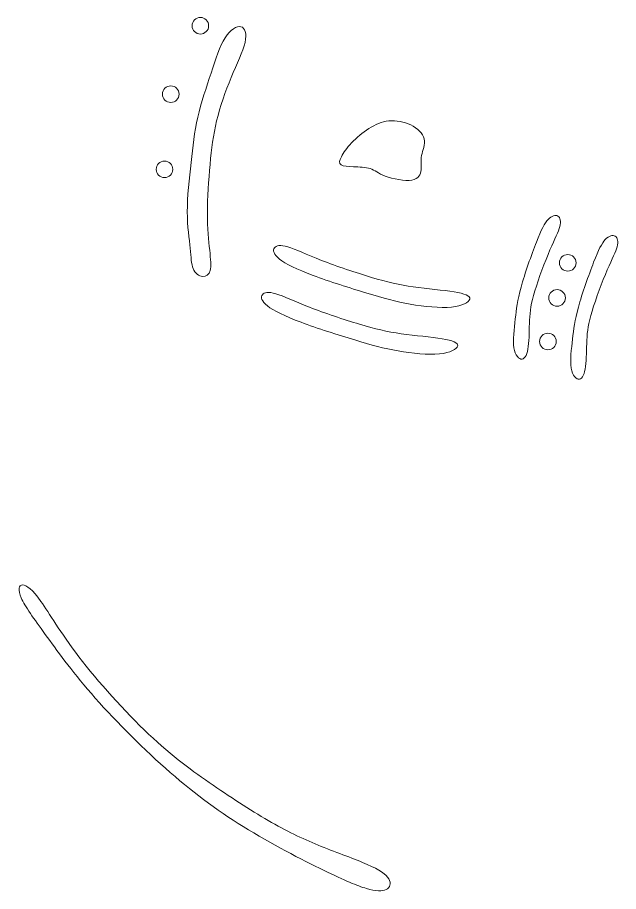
# Model space of a CAD drawing. Header units: millimetres. Extents: x -6423 to -1759, y 6 to 2012.
# Drawn here: x -1939.74 to -1928.17, y 1454.22 to 1471.05 of the extents above; entities that cross this region are included whole.
import ezdxf

# ---------------------------------------------------------------- set-up
doc = ezdxf.new("R2010")
doc.units = ezdxf.units.MM
doc.header["$MEASUREMENT"] = 0
doc.layers.add('layer 1', color=7, linetype='Continuous')

msp = doc.modelspace()

# ---------------------------------------------------------------- linework, layer by layer
at = {"layer": 'layer 1', "color": 177, "lineweight": 9}
for points, knots in [([(-1936.2228, 1471.0479), (-1936.1346, 1471.0479), (-1936.0631, 1470.9764), (-1936.0631, 1470.8882), (-1936.0631, 1470.8882), (-1936.0631, 1470.8), (-1936.1346, 1470.7285), (-1936.2228, 1470.7285), (-1936.2228, 1470.7285), (-1936.3111, 1470.7285), (-1936.3827, 1470.8), (-1936.3827, 1470.8882), (-1936.3827, 1470.8882), (-1936.3827, 1470.9764), (-1936.3111, 1471.0479), (-1936.2228, 1471.0479)], [0, 0, 0, 0, 0.2, 0.2, 0.2, 0.2, 0.4, 0.4, 0.4, 0.4, 0.6, 0.6, 0.6, 0.6, 1, 1, 1, 1]), ([(-1935.442, 1470.8695), (-1935.3614, 1470.8507), (-1935.3236, 1470.7407), (-1935.3631, 1470.5672), (-1935.3631, 1470.5672), (-1935.4025, 1470.3937), (-1935.5195, 1470.1565), (-1935.6293, 1469.8919), (-1935.6293, 1469.8919), (-1935.7393, 1469.6273), (-1935.8424, 1469.3352), (-1935.9095, 1469.0586), (-1935.9095, 1469.0586), (-1935.9765, 1468.7819), (-1936.0074, 1468.5207), (-1936.035, 1468.2183), (-1936.035, 1468.2183), (-1936.0624, 1467.9159), (-1936.0865, 1467.5723), (-1936.0865, 1467.2801), (-1936.0865, 1467.2801), (-1936.0865, 1466.9881), (-1936.0624, 1466.7475), (-1936.0436, 1466.5654), (-1936.0436, 1466.5654), (-1936.0246, 1466.3832), (-1936.0109, 1466.2595), (-1936.0332, 1466.1771), (-1936.0332, 1466.1771), (-1936.0555, 1466.0945), (-1936.1139, 1466.0534), (-1936.181, 1466.0602), (-1936.181, 1466.0602), (-1936.2479, 1466.0671), (-1936.3235, 1466.1221), (-1936.3614, 1466.2114), (-1936.3614, 1466.2114), (-1936.3992, 1466.3008), (-1936.3992, 1466.4245), (-1936.418, 1466.6031), (-1936.418, 1466.6031), (-1936.437, 1466.7818), (-1936.4747, 1467.0155), (-1936.4747, 1467.3059), (-1936.4747, 1467.3059), (-1936.4747, 1467.5963), (-1936.437, 1467.9433), (-1936.4025, 1468.2545), (-1936.4025, 1468.2545), (-1936.3683, 1468.5655), (-1936.3373, 1468.8404), (-1936.272, 1469.1256), (-1936.272, 1469.1256), (-1936.2068, 1469.4107), (-1936.107, 1469.7064), (-1936.0178, 1469.9779), (-1936.0178, 1469.9779), (-1935.9283, 1470.2493), (-1935.8493, 1470.4967), (-1935.7479, 1470.6566), (-1935.7479, 1470.6566), (-1935.6465, 1470.8163), (-1935.5228, 1470.8885), (-1935.442, 1470.8695)], [0, 0, 0, 0, 0.0588235, 0.0588235, 0.0588235, 0.0588235, 0.1176471, 0.1176471, 0.1176471, 0.1176471, 0.1764706, 0.1764706, 0.1764706, 0.1764706, 0.2352941, 0.2352941, 0.2352941, 0.2352941, 0.2941176, 0.2941176, 0.2941176, 0.2941176, 0.3529412, 0.3529412, 0.3529412, 0.3529412, 0.4117647, 0.4117647, 0.4117647, 0.4117647, 0.4705882, 0.4705882, 0.4705882, 0.4705882, 0.5294118, 0.5294118, 0.5294118, 0.5294118, 0.5882353, 0.5882353, 0.5882353, 0.5882353, 0.6470588, 0.6470588, 0.6470588, 0.6470588, 0.7058824, 0.7058824, 0.7058824, 0.7058824, 0.7647059, 0.7647059, 0.7647059, 0.7647059, 0.8235294, 0.8235294, 0.8235294, 0.8235294, 0.8823529, 0.8823529, 0.8823529, 0.8823529, 1, 1, 1, 1]), ([(-1936.7926, 1469.7303), (-1936.7044, 1469.7303), (-1936.6329, 1469.6588), (-1936.6329, 1469.5706), (-1936.6329, 1469.5706), (-1936.6329, 1469.4823), (-1936.7044, 1469.4107), (-1936.7926, 1469.4107), (-1936.7926, 1469.4107), (-1936.8809, 1469.4107), (-1936.9525, 1469.4823), (-1936.9525, 1469.5706), (-1936.9525, 1469.5706), (-1936.9525, 1469.6588), (-1936.8809, 1469.7303), (-1936.7926, 1469.7303)], [0, 0, 0, 0, 0.2, 0.2, 0.2, 0.2, 0.4, 0.4, 0.4, 0.4, 0.6, 0.6, 0.6, 0.6, 1, 1, 1, 1]), ([(-1933.5073, 1468.3661), (-1933.4695, 1468.44), (-1933.4043, 1468.5361), (-1933.3114, 1468.6342), (-1933.3114, 1468.6342), (-1933.2186, 1468.732), (-1933.0984, 1468.8318), (-1932.9763, 1468.9091), (-1932.9763, 1468.9091), (-1932.8544, 1468.9864), (-1932.7307, 1469.0414), (-1932.5915, 1469.0551), (-1932.5915, 1469.0551), (-1932.4523, 1469.0688), (-1932.2976, 1469.0414), (-1932.1688, 1468.9778), (-1932.1688, 1468.9778), (-1932.0399, 1468.9142), (-1931.9368, 1468.8146), (-1931.9128, 1468.708), (-1931.9128, 1468.708), (-1931.8888, 1468.6015), (-1931.9438, 1468.488), (-1931.9626, 1468.3884), (-1931.9626, 1468.3884), (-1931.9815, 1468.2888), (-1931.9643, 1468.2028), (-1931.9729, 1468.1152), (-1931.9729, 1468.1152), (-1931.9815, 1468.0276), (-1932.0158, 1467.9382), (-1932.1499, 1467.9159), (-1932.1499, 1467.9159), (-1932.2839, 1467.8936), (-1932.5176, 1467.9382), (-1932.662, 1467.9915), (-1932.662, 1467.9915), (-1932.8063, 1468.0447), (-1932.8613, 1468.1067), (-1932.9507, 1468.1376), (-1932.9507, 1468.1376), (-1933.0399, 1468.1686), (-1933.1636, 1468.1686), (-1933.2719, 1468.1719), (-1933.2719, 1468.1719), (-1933.3802, 1468.1754), (-1933.473, 1468.1823), (-1933.5141, 1468.2114), (-1933.5141, 1468.2114), (-1933.5554, 1468.2406), (-1933.5451, 1468.2922), (-1933.5073, 1468.3661)], [0, 0, 0, 0, 0.0714286, 0.0714286, 0.0714286, 0.0714286, 0.1428571, 0.1428571, 0.1428571, 0.1428571, 0.2142857, 0.2142857, 0.2142857, 0.2142857, 0.2857143, 0.2857143, 0.2857143, 0.2857143, 0.3571429, 0.3571429, 0.3571429, 0.3571429, 0.4285714, 0.4285714, 0.4285714, 0.4285714, 0.5, 0.5, 0.5, 0.5, 0.5714286, 0.5714286, 0.5714286, 0.5714286, 0.6428571, 0.6428571, 0.6428571, 0.6428571, 0.7142857, 0.7142857, 0.7142857, 0.7142857, 0.7857143, 0.7857143, 0.7857143, 0.7857143, 0.8571429, 0.8571429, 0.8571429, 0.8571429, 1, 1, 1, 1]), ([(-1936.9136, 1468.2834), (-1936.8254, 1468.2834), (-1936.7537, 1468.2118), (-1936.7537, 1468.1235), (-1936.7537, 1468.1235), (-1936.7537, 1468.0353), (-1936.8254, 1467.9638), (-1936.9136, 1467.9638), (-1936.9136, 1467.9638), (-1937.0018, 1467.9638), (-1937.0733, 1468.0353), (-1937.0733, 1468.1235), (-1937.0733, 1468.1235), (-1937.0733, 1468.2118), (-1937.0018, 1468.2834), (-1936.9136, 1468.2834)], [0, 0, 0, 0, 0.2, 0.2, 0.2, 0.2, 0.4, 0.4, 0.4, 0.4, 0.6, 0.6, 0.6, 0.6, 1, 1, 1, 1]), ([(-1929.337, 1467.2234), (-1929.2907, 1467.1959), (-1929.2734, 1467.1202), (-1929.2993, 1467.0206), (-1929.2993, 1467.0206), (-1929.3251, 1466.921), (-1929.3938, 1466.7973), (-1929.4899, 1466.5722), (-1929.4899, 1466.5722), (-1929.5862, 1466.3472), (-1929.7099, 1466.0207), (-1929.7821, 1465.7818), (-1929.7821, 1465.7818), (-1929.8543, 1465.543), (-1929.8748, 1465.3917), (-1929.8834, 1465.2199), (-1929.8834, 1465.2199), (-1929.892, 1465.0481), (-1929.8886, 1464.8557), (-1929.9075, 1464.713), (-1929.9075, 1464.713), (-1929.9265, 1464.5704), (-1929.9676, 1464.4776), (-1930.0261, 1464.469), (-1930.0261, 1464.469), (-1930.0844, 1464.4604), (-1930.1601, 1464.5361), (-1930.1842, 1464.6839), (-1930.1842, 1464.6839), (-1930.2081, 1464.8316), (-1930.1807, 1465.0516), (-1930.1584, 1465.2422), (-1930.1584, 1465.2422), (-1930.1361, 1465.433), (-1930.1189, 1465.5945), (-1930.0467, 1465.8557), (-1930.0467, 1465.8557), (-1929.9746, 1466.1168), (-1929.8474, 1466.4777), (-1929.7529, 1466.72), (-1929.7529, 1466.72), (-1929.6584, 1466.9623), (-1929.5965, 1467.086), (-1929.5278, 1467.1582), (-1929.5278, 1467.1582), (-1929.4591, 1467.2302), (-1929.3834, 1467.2509), (-1929.337, 1467.2234)], [0, 0, 0, 0, 0.0769231, 0.0769231, 0.0769231, 0.0769231, 0.1538462, 0.1538462, 0.1538462, 0.1538462, 0.2307692, 0.2307692, 0.2307692, 0.2307692, 0.3076923, 0.3076923, 0.3076923, 0.3076923, 0.3846154, 0.3846154, 0.3846154, 0.3846154, 0.4615385, 0.4615385, 0.4615385, 0.4615385, 0.5384615, 0.5384615, 0.5384615, 0.5384615, 0.6153846, 0.6153846, 0.6153846, 0.6153846, 0.6923077, 0.6923077, 0.6923077, 0.6923077, 0.7692308, 0.7692308, 0.7692308, 0.7692308, 0.8461538, 0.8461538, 0.8461538, 0.8461538, 1, 1, 1, 1]), ([(-1928.234, 1466.8368), (-1928.1876, 1466.8093), (-1928.1704, 1466.7337), (-1928.1961, 1466.6341), (-1928.1961, 1466.6341), (-1928.2219, 1466.5343), (-1928.2906, 1466.4106), (-1928.3869, 1466.1855), (-1928.3869, 1466.1855), (-1928.4831, 1465.9605), (-1928.6068, 1465.634), (-1928.6789, 1465.3952), (-1928.6789, 1465.3952), (-1928.7511, 1465.1563), (-1928.7718, 1465.0051), (-1928.7804, 1464.8334), (-1928.7804, 1464.8334), (-1928.7889, 1464.6615), (-1928.7855, 1464.469), (-1928.8043, 1464.3264), (-1928.8043, 1464.3264), (-1928.8233, 1464.1838), (-1928.8646, 1464.0911), (-1928.9229, 1464.0825), (-1928.9229, 1464.0825), (-1928.9814, 1464.0739), (-1929.057, 1464.1494), (-1929.081, 1464.2972), (-1929.081, 1464.2972), (-1929.1051, 1464.4449), (-1929.0775, 1464.6649), (-1929.0552, 1464.8557), (-1929.0552, 1464.8557), (-1929.0329, 1465.0463), (-1929.0157, 1465.208), (-1928.9436, 1465.4691), (-1928.9436, 1465.4691), (-1928.8714, 1465.7303), (-1928.7442, 1466.091), (-1928.6497, 1466.3333), (-1928.6497, 1466.3333), (-1928.5553, 1466.5756), (-1928.4934, 1466.6993), (-1928.4247, 1466.7715), (-1928.4247, 1466.7715), (-1928.356, 1466.8437), (-1928.2804, 1466.8642), (-1928.234, 1466.8368)], [0, 0, 0, 0, 0.0769231, 0.0769231, 0.0769231, 0.0769231, 0.1538462, 0.1538462, 0.1538462, 0.1538462, 0.2307692, 0.2307692, 0.2307692, 0.2307692, 0.3076923, 0.3076923, 0.3076923, 0.3076923, 0.3846154, 0.3846154, 0.3846154, 0.3846154, 0.4615385, 0.4615385, 0.4615385, 0.4615385, 0.5384615, 0.5384615, 0.5384615, 0.5384615, 0.6153846, 0.6153846, 0.6153846, 0.6153846, 0.6923077, 0.6923077, 0.6923077, 0.6923077, 0.7692308, 0.7692308, 0.7692308, 0.7692308, 0.8461538, 0.8461538, 0.8461538, 0.8461538, 1, 1, 1, 1]), ([(-1934.7968, 1466.6117), (-1934.7633, 1466.6581), (-1934.6825, 1466.6736), (-1934.5365, 1466.6298), (-1934.5365, 1466.6298), (-1934.3905, 1466.5859), (-1934.1791, 1466.4828), (-1933.8879, 1466.3695), (-1933.8879, 1466.3695), (-1933.5966, 1466.256), (-1933.2255, 1466.1323), (-1932.9247, 1466.043), (-1932.9247, 1466.043), (-1932.6241, 1465.9536), (-1932.3938, 1465.8986), (-1932.1233, 1465.86), (-1932.1233, 1465.86), (-1931.8526, 1465.8213), (-1931.5416, 1465.799), (-1931.3346, 1465.7646), (-1931.3346, 1465.7646), (-1931.1275, 1465.7303), (-1931.0244, 1465.6839), (-1931.0356, 1465.6246), (-1931.0356, 1465.6246), (-1931.0467, 1465.5653), (-1931.1722, 1465.4931), (-1931.3878, 1465.4716), (-1931.3878, 1465.4716), (-1931.6035, 1465.4502), (-1931.9092, 1465.4794), (-1932.1825, 1465.5275), (-1932.1825, 1465.5275), (-1932.4556, 1465.5757), (-1932.6963, 1465.6426), (-1933.0176, 1465.7397), (-1933.0176, 1465.7397), (-1933.3388, 1465.8368), (-1933.741, 1465.964), (-1934.052, 1466.0808), (-1934.052, 1466.0808), (-1934.3629, 1466.1976), (-1934.5829, 1466.3041), (-1934.6997, 1466.3961), (-1934.6997, 1466.3961), (-1934.8166, 1466.4881), (-1934.8303, 1466.5654), (-1934.7968, 1466.6117)], [0, 0, 0, 0, 0.0769231, 0.0769231, 0.0769231, 0.0769231, 0.1538462, 0.1538462, 0.1538462, 0.1538462, 0.2307692, 0.2307692, 0.2307692, 0.2307692, 0.3076923, 0.3076923, 0.3076923, 0.3076923, 0.3846154, 0.3846154, 0.3846154, 0.3846154, 0.4615385, 0.4615385, 0.4615385, 0.4615385, 0.5384615, 0.5384615, 0.5384615, 0.5384615, 0.6153846, 0.6153846, 0.6153846, 0.6153846, 0.6923077, 0.6923077, 0.6923077, 0.6923077, 0.7692308, 0.7692308, 0.7692308, 0.7692308, 0.8461538, 0.8461538, 0.8461538, 0.8461538, 1, 1, 1, 1]), ([(-1929.148, 1466.4828), (-1929.0598, 1466.4828), (-1928.9883, 1466.4113), (-1928.9883, 1466.3231), (-1928.9883, 1466.3231), (-1928.9883, 1466.2349), (-1929.0598, 1466.1634), (-1929.148, 1466.1634), (-1929.148, 1466.1634), (-1929.2363, 1466.1634), (-1929.3079, 1466.2349), (-1929.3079, 1466.3231), (-1929.3079, 1466.3231), (-1929.3079, 1466.4113), (-1929.2363, 1466.4828), (-1929.148, 1466.4828)], [0, 0, 0, 0, 0.2, 0.2, 0.2, 0.2, 0.4, 0.4, 0.4, 0.4, 0.6, 0.6, 0.6, 0.6, 1, 1, 1, 1]), ([(-1935.0287, 1465.7096), (-1934.9953, 1465.756), (-1934.9146, 1465.7714), (-1934.7684, 1465.7276), (-1934.7684, 1465.7276), (-1934.6224, 1465.6839), (-1934.4111, 1465.5808), (-1934.1198, 1465.4673), (-1934.1198, 1465.4673), (-1933.8286, 1465.354), (-1933.4574, 1465.2303), (-1933.1568, 1465.1409), (-1933.1568, 1465.1409), (-1932.856, 1465.0516), (-1932.6258, 1464.9966), (-1932.3552, 1464.9579), (-1932.3552, 1464.9579), (-1932.0845, 1464.9193), (-1931.7736, 1464.897), (-1931.5665, 1464.8625), (-1931.5665, 1464.8625), (-1931.3594, 1464.8283), (-1931.2563, 1464.7817), (-1931.2675, 1464.7224), (-1931.2675, 1464.7224), (-1931.2786, 1464.6633), (-1931.4041, 1464.5911), (-1931.6197, 1464.5696), (-1931.6197, 1464.5696), (-1931.8354, 1464.5481), (-1932.1413, 1464.5774), (-1932.4145, 1464.6254), (-1932.4145, 1464.6254), (-1932.6877, 1464.6735), (-1932.9282, 1464.7406), (-1933.2495, 1464.8377), (-1933.2495, 1464.8377), (-1933.5709, 1464.9347), (-1933.9729, 1465.0618), (-1934.2839, 1465.1786), (-1934.2839, 1465.1786), (-1934.5949, 1465.2956), (-1934.8148, 1465.4021), (-1934.9317, 1465.4941), (-1934.9317, 1465.4941), (-1935.0485, 1465.5859), (-1935.0622, 1465.6632), (-1935.0287, 1465.7096)], [0, 0, 0, 0, 0.0769231, 0.0769231, 0.0769231, 0.0769231, 0.1538462, 0.1538462, 0.1538462, 0.1538462, 0.2307692, 0.2307692, 0.2307692, 0.2307692, 0.3076923, 0.3076923, 0.3076923, 0.3076923, 0.3846154, 0.3846154, 0.3846154, 0.3846154, 0.4615385, 0.4615385, 0.4615385, 0.4615385, 0.5384615, 0.5384615, 0.5384615, 0.5384615, 0.6153846, 0.6153846, 0.6153846, 0.6153846, 0.6923077, 0.6923077, 0.6923077, 0.6923077, 0.7692308, 0.7692308, 0.7692308, 0.7692308, 0.8461538, 0.8461538, 0.8461538, 0.8461538, 1, 1, 1, 1]), ([(-1929.3542, 1465.8076), (-1929.266, 1465.8076), (-1929.1945, 1465.7361), (-1929.1945, 1465.6477), (-1929.1945, 1465.6477), (-1929.1945, 1465.5595), (-1929.266, 1465.488), (-1929.3542, 1465.488), (-1929.3542, 1465.488), (-1929.4424, 1465.488), (-1929.514, 1465.5595), (-1929.514, 1465.6477), (-1929.514, 1465.6477), (-1929.514, 1465.7361), (-1929.4424, 1465.8076), (-1929.3542, 1465.8076)], [0, 0, 0, 0, 0.2, 0.2, 0.2, 0.2, 0.4, 0.4, 0.4, 0.4, 0.6, 0.6, 0.6, 0.6, 1, 1, 1, 1]), ([(-1929.5294, 1464.9673), (-1929.4412, 1464.9673), (-1929.3697, 1464.8958), (-1929.3697, 1464.8076), (-1929.3697, 1464.8076), (-1929.3697, 1464.7194), (-1929.4412, 1464.6478), (-1929.5294, 1464.6478), (-1929.5294, 1464.6478), (-1929.6178, 1464.6478), (-1929.6893, 1464.7194), (-1929.6893, 1464.8076), (-1929.6893, 1464.8076), (-1929.6893, 1464.8958), (-1929.6178, 1464.9673), (-1929.5294, 1464.9673)], [0, 0, 0, 0, 0.2, 0.2, 0.2, 0.2, 0.4, 0.4, 0.4, 0.4, 0.6, 0.6, 0.6, 0.6, 1, 1, 1, 1]), ([(-1939.6448, 1460.1197), (-1939.5726, 1460.1197), (-1939.4558, 1460.0304), (-1939.2943, 1459.8036), (-1939.2943, 1459.8036), (-1939.1328, 1459.5768), (-1938.9266, 1459.2125), (-1938.5624, 1458.7382), (-1938.5624, 1458.7382), (-1938.1981, 1458.264), (-1937.6758, 1457.6798), (-1937.2187, 1457.2467), (-1937.2187, 1457.2467), (-1936.7617, 1456.8138), (-1936.3699, 1456.532), (-1935.9781, 1456.264), (-1935.9781, 1456.264), (-1935.5863, 1455.9959), (-1935.1945, 1455.7416), (-1934.851, 1455.5458), (-1934.851, 1455.5458), (-1934.5072, 1455.3499), (-1934.2117, 1455.2124), (-1933.8956, 1455.0853), (-1933.8956, 1455.0853), (-1933.5794, 1454.9581), (-1933.2427, 1454.8413), (-1933.009, 1454.7381), (-1933.009, 1454.7381), (-1932.7753, 1454.635), (-1932.6447, 1454.5458), (-1932.5932, 1454.4598), (-1932.5932, 1454.4598), (-1932.5415, 1454.3739), (-1932.5691, 1454.2914), (-1932.6447, 1454.2536), (-1932.6447, 1454.2536), (-1932.7204, 1454.2158), (-1932.844, 1454.2227), (-1933.0227, 1454.2743), (-1933.0227, 1454.2743), (-1933.2014, 1454.3258), (-1933.4351, 1454.4219), (-1933.8509, 1454.6248), (-1933.8509, 1454.6248), (-1934.2667, 1454.8276), (-1934.8647, 1455.1368), (-1935.3974, 1455.4667), (-1935.3974, 1455.4667), (-1935.93, 1455.7965), (-1936.3973, 1456.1471), (-1936.8957, 1456.5903), (-1936.8957, 1456.5903), (-1937.394, 1457.0338), (-1937.9232, 1457.5698), (-1938.3218, 1458.0268), (-1938.3218, 1458.0268), (-1938.7205, 1458.4839), (-1938.9884, 1458.862), (-1939.2084, 1459.1678), (-1939.2084, 1459.1678), (-1939.4284, 1459.4736), (-1939.6002, 1459.7073), (-1939.6724, 1459.8689), (-1939.6724, 1459.8689), (-1939.7445, 1460.0304), (-1939.717, 1460.1197), (-1939.6448, 1460.1197)], [0, 0, 0, 0, 0.0555556, 0.0555556, 0.0555556, 0.0555556, 0.1111111, 0.1111111, 0.1111111, 0.1111111, 0.1666667, 0.1666667, 0.1666667, 0.1666667, 0.2222222, 0.2222222, 0.2222222, 0.2222222, 0.2777778, 0.2777778, 0.2777778, 0.2777778, 0.3333333, 0.3333333, 0.3333333, 0.3333333, 0.3888889, 0.3888889, 0.3888889, 0.3888889, 0.4444444, 0.4444444, 0.4444444, 0.4444444, 0.5, 0.5, 0.5, 0.5, 0.5555556, 0.5555556, 0.5555556, 0.5555556, 0.6111111, 0.6111111, 0.6111111, 0.6111111, 0.6666667, 0.6666667, 0.6666667, 0.6666667, 0.7222222, 0.7222222, 0.7222222, 0.7222222, 0.7777778, 0.7777778, 0.7777778, 0.7777778, 0.8333333, 0.8333333, 0.8333333, 0.8333333, 0.8888889, 0.8888889, 0.8888889, 0.8888889, 1, 1, 1, 1])]:
    msp.add_open_spline(points, degree=3, knots=knots, dxfattribs=at)

doc.saveas('drawing.dxf')
